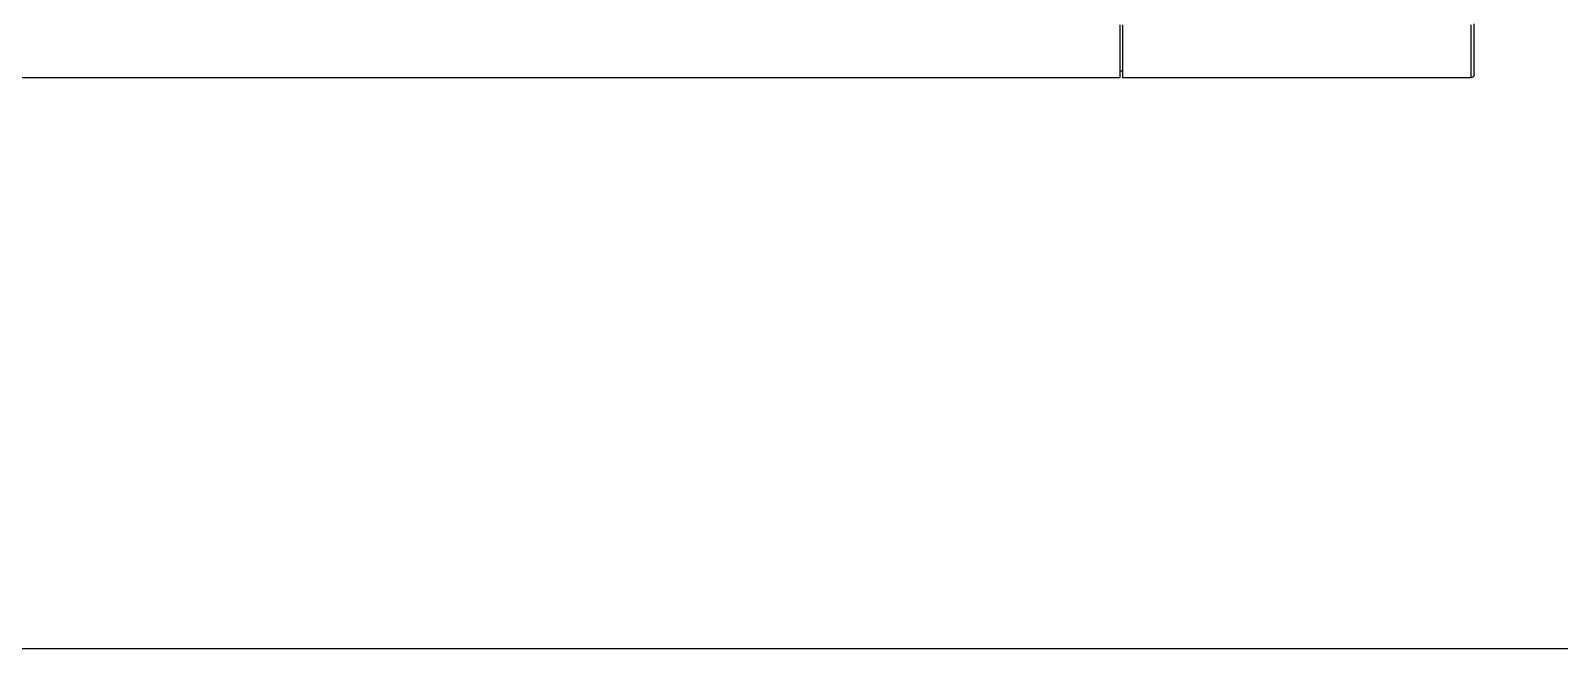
# Model space of a CAD drawing. Header units: millimetres. Extents: x 512 to 764439, y -71 to 559481.
# Drawn here: x 503782.3 to 504254.8, y 267273.4 to 267464.5 of the extents above; entities that cross this region are included whole.
import ezdxf

# ---------------------------------------------------------------- set-up
doc = ezdxf.new("R2010")
doc.units = ezdxf.units.MM
doc.header["$LTSCALE"] = 50
doc.layers.add('_0', color=7, linetype='Continuous')
doc.layers.add('목공', color=124, linetype='Continuous')

# ---------------------------------------------------------------- blocks, each defined once
blk = doc.blocks.new('DFDSF')
at = {"layer": '목공', "color": 8, "ltscale": 2}
blk.add_line((327946.24, 70301.08), (331166.24, 70301.08), dxfattribs=at)
blk = doc.blocks.new('FSFSGF')
at = {"color": 8}
for p, q in [((325626.34, 83160.36), (325622.62, 83160.36)), ((325622.96, 83159.36), (325626.85, 83159.36)), ((325629.84, 83160.36), (325626.34, 83160.36)), ((325626.85, 83159.36), (325630.51, 83159.36)), ((325633.04, 83160.36), (325629.84, 83160.36)), ((325630.51, 83159.36), (325633.84, 83159.36)), ((325635.88, 83160.36), (325633.04, 83160.36)), ((325633.84, 83159.36), (325636.8, 83159.36)), ((325638.32, 83160.36), (325635.88, 83160.36)), ((325636.8, 83159.36), (325639.32, 83159.36)), ((325638.32, 83160.36), (325638.36, 83160.36)), ((325638.36, 83160.36), (325638.41, 83160.36)), ((325638.41, 83160.36), (325638.46, 83160.35)), ((325638.46, 83160.35), (325638.51, 83160.35)), ((325638.51, 83160.35), (325638.6, 83160.32)), ((325638.6, 83160.32), (325638.69, 83160.29)), ((325638.69, 83160.29), (325638.78, 83160.25)), ((325638.78, 83160.25), (325638.86, 83160.2)), ((325638.86, 83160.2), (325638.94, 83160.14)), ((325638.94, 83160.14), (325639.02, 83160.08)), ((325639.02, 83160.08), (325639.08, 83160.01)), ((325639.08, 83160.01), (325639.14, 83159.93)), ((325639.14, 83159.93), (325639.19, 83159.84)), ((325639.19, 83159.84), (325639.24, 83159.75)), ((325639.24, 83159.75), (325639.27, 83159.66)), ((325639.27, 83159.66), (325639.3, 83159.56)), ((325639.3, 83159.56), (325639.31, 83159.47)), ((325639.31, 83159.47), (325639.32, 83159.36)), ((325639.32, 83159.36), (325639.32, 83051.86)), ((325626.85, 83051.86), (325622.96, 83051.86)), ((325622.96, 83050.86), (325626.85, 83050.86)), ((325630.51, 83051.86), (325626.85, 83051.86)), ((325626.85, 83050.86), (325630.51, 83050.86)), ((325633.84, 83051.86), (325630.51, 83051.86)), ((325630.51, 83050.86), (325633.84, 83050.86)), ((325636.8, 83051.86), (325633.84, 83051.86)), ((325633.84, 83050.86), (325636.8, 83050.86)), ((325639.32, 83051.86), (325636.8, 83051.86)), ((325636.8, 83050.86), (325639.32, 83050.86)), ((325637.32, 83051.86), (325637.32, 83050.86)), ((325639.32, 83050.86), (325639.32, 82269.86))]:
    blk.add_line(p, q, dxfattribs=at)

msp = doc.modelspace()

# ---------------------------------------------------------------- block references
at = {"rotation": 270}
msp.add_blockref('FSFSGF', (421068.0382422, 593089.25130359), dxfattribs=at)
at = {"layer": '_0'}
msp.add_blockref('DFDSF', (174175.64337205, 196972.33226715), dxfattribs=at)

doc.saveas('drawing.dxf')
